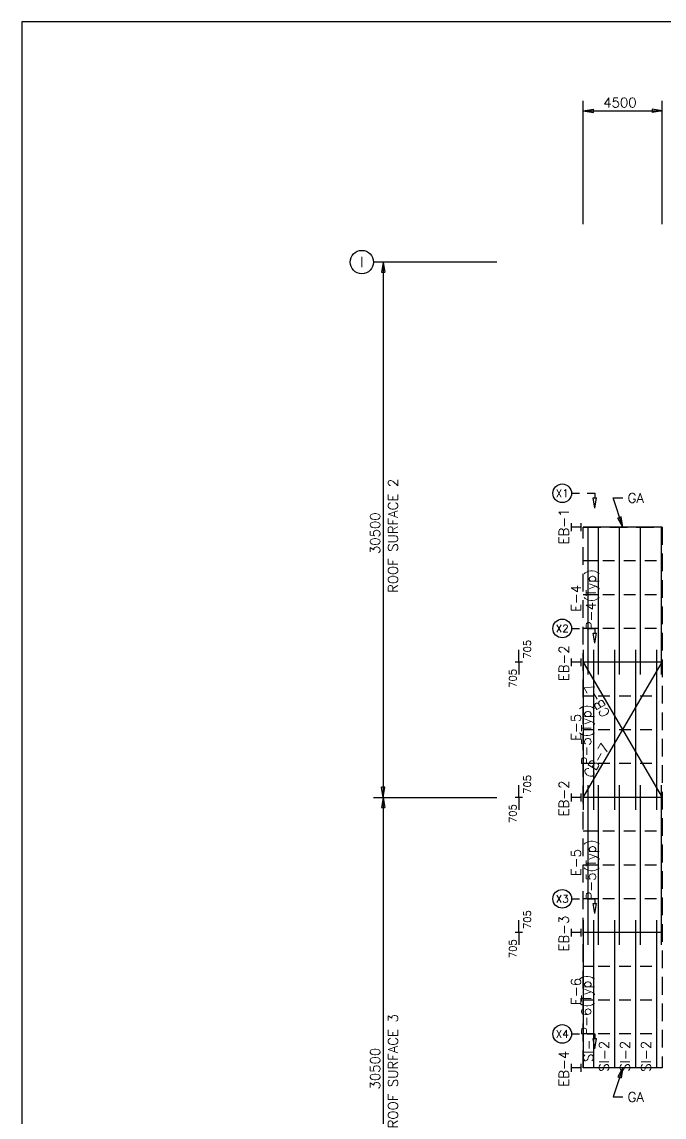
# Model space of a CAD drawing. Extents: x 0 to 133297, y 0 to 94260.
# Drawn here: x 0 to 36577, y 31872 to 94260 of the extents above; entities that cross this region are included whole.
import ezdxf
from ezdxf.enums import TextEntityAlignment as Align

# ---------------------------------------------------------------- set-up
doc = ezdxf.new("R2010")
doc.units = 0
doc.linetypes.add('CONTIN', pattern=[0])
doc.linetypes.add('DASHED', pattern=[1507.5, 1007.7, -499.8])
doc.layers.get('0').update_dxf_attribs({"linetype": 'CONTIN'})
for name, color, linetype in [('1', 7, 'CONTIN'), ('10', 10, 'CONTIN'), ('11', 7, 'CONTIN'), ('12', 6, 'CONTIN'), ('13', 1, 'CONTIN'), ('15', 7, 'CONTIN'), ('2', 6, 'CONTIN'), ('22', 7, 'CONTIN'), ('3', 7, 'CONTIN'), ('4', 7, 'CONTIN'), ('5', 5, 'DASHED'), ('6', 6, 'CONTIN'), ('7', 7, 'CONTIN')]:
    doc.layers.add(name, color=color, linetype=linetype)
doc.styles.add('SIMPLEX', font='SIMPLEX')

# ---------------------------------------------------------------- blocks, each defined once
blk = doc.blocks.new('WCOL')
for p, q in [((-10.2, 0), (10.2, 0)), ((0, 0), (0, -25.4)), ((-10.2, -25.4), (10.2, -25.4))]:
    blk.add_line(p, q)
blk = doc.blocks.new('ARROWP')
for p, q in [((0, 0), (-576, 96)), ((-576, 96), (-576, -96)), ((0, 0), (-576, -96))]:
    blk.add_line(p, q)
blk = doc.blocks.new('CUTSEC')
at = {"layer": '7'}
for p, q in [((-665.05579, 0), (-221.68526, 0)), ((221.685257, 0), (665.055786, 0)), ((665.055786, 0), (665.055786, 266.022278))]:
    blk.add_line(p, q, dxfattribs=at)
at = {"layer": '7', "rotation": 90}
blk.add_blockref('ARROWP', (665.055786, 842.40387), dxfattribs=at)
blk = doc.blocks.new('ARROW')
for p, q in [((0, 0), (-576, 96)), ((-576, 96), (-576, -96)), ((0, 0), (-576, -96))]:
    blk.add_line(p, q)
blk = doc.blocks.new('ROFFRM')
at = {"layer": '1'}
for p, q in [((-5896.6172, 45900.0039), (-5896.6172, 37495.0078)), ((-5310.7695, 45900.0039), (-5310.7695, 37495.0078)), ((-4116.7246, 45900.0039), (-4116.7246, 37495.0078)), ((-2922.6802, 45900.0039), (-2922.6802, 37495.0078)), ((-1728.6357, 45900.0039), (-1728.6357, 37495.0078)), ((-5310.7695, 43975.0039), (-6162.6392, 43975.0039)), ((-5310.7695, 43975.0039), (-6162.6392, 43975.0039)), ((-4382.7466, 43975.0039), (-5044.7476, 43975.0039)), ((-3188.7026, 43975.0039), (-3850.7024, 43975.0039)), ((-1994.658, 43975.0039), (-2656.658, 43975.0039)), ((-5310.7695, 42050.0039), (-6162.6392, 42050.0039)), ((-5310.7695, 42050.0039), (-6162.6392, 42050.0039)), ((-4382.7466, 42050.0039), (-5044.7476, 42050.0039)), ((-3188.7026, 42050.0039), (-3850.7024, 42050.0039)), ((-1994.658, 42050.0039), (-2656.658, 42050.0039)), ((-5310.7695, 40125), (-6162.6392, 40125)), ((-5310.7695, 40125), (-6162.6392, 40125)), ((-4382.7466, 40125), (-5044.7476, 40125)), ((-3188.7026, 40125), (-3850.7024, 40125)), ((-1994.658, 40125), (-2656.658, 40125)), ((-6162.6392, 38905.0039), (-6162.6392, 29795.0039)), ((-5576.792, 38905.0039), (-5576.792, 29795.0039)), ((-4382.7471, 38905.0039), (-4382.7471, 29795.0039)), ((-3188.7024, 38905.0039), (-3188.7024, 29795.0039)), ((-1994.6578, 38905.0039), (-1994.6578, 29795.0039)), ((-6162.6392, 38200.0039), (-1662.6394, 30500.0039)), ((-6162.6392, 30500.0039), (-1662.6394, 38200.0039)), ((-5576.792, 36275.0078), (-6162.6392, 36275.0078)), ((-5576.792, 36275.0078), (-6162.6392, 36275.0078)), ((-4648.769, 36275.0078), (-5310.77, 36275.0078)), ((-3454.7249, 36275.0078), (-4116.7251, 36275.0078)), ((-2260.6802, 36275.0078), (-2922.6802, 36275.0078)), ((-5576.792, 34350.0039), (-6162.6392, 34350.0039)), ((-5576.792, 34350.0039), (-6162.6392, 34350.0039)), ((-4648.769, 34350.0039), (-5310.77, 34350.0039)), ((-3454.7249, 34350.0039), (-4116.7251, 34350.0039)), ((-2260.6802, 34350.0039), (-2922.6802, 34350.0039)), ((-5576.792, 32425.0039), (-6162.6392, 32425.0039)), ((-5576.792, 32425.0039), (-6162.6392, 32425.0039)), ((-4648.769, 32425.0039), (-5310.77, 32425.0039)), ((-3454.7249, 32425.0039), (-4116.7251, 32425.0039)), ((-2260.6802, 32425.0039), (-2922.6802, 32425.0039)), ((-5896.6172, 31205.0039), (-5896.6172, 22095.0039)), ((-5310.7695, 31205.0039), (-5310.7695, 22095.0039)), ((-4116.7246, 31205.0039), (-4116.7246, 22095.0039)), ((-2922.6802, 31205.0039), (-2922.6802, 22095.0039)), ((-1728.6357, 31205.0039), (-1728.6357, 22095.0039)), ((-5310.7695, 28575.0039), (-6162.6392, 28575.0039)), ((-5310.7695, 28575.0039), (-6162.6392, 28575.0039)), ((-4382.7466, 28575.0039), (-5044.7476, 28575.0039)), ((-3188.7026, 28575.0039), (-3850.7024, 28575.0039)), ((-1994.658, 28575.0039), (-2656.658, 28575.0039)), ((-5310.7695, 26650.0039), (-6162.6392, 26650.0039)), ((-5310.7695, 26650.0039), (-6162.6392, 26650.0039)), ((-4382.7466, 26650.0039), (-5044.7476, 26650.0039)), ((-3188.7026, 26650.0039), (-3850.7024, 26650.0039)), ((-1994.658, 26650.0039), (-2656.658, 26650.0039)), ((-5310.7695, 24725.0059), (-6162.6392, 24725.0059)), ((-5310.7695, 24725.0059), (-6162.6392, 24725.0059)), ((-4382.7466, 24725.0059), (-5044.7476, 24725.0059)), ((-3188.7026, 24725.0059), (-3850.7024, 24725.0059)), ((-1994.658, 24725.0059), (-2656.658, 24725.0059)), ((-6162.6392, 23505.0039), (-6162.6392, 15100.002)), ((-5576.792, 23505.0039), (-5576.792, 15100.002)), ((-4382.7471, 23505.0039), (-4382.7471, 15100.002)), ((-3188.7024, 23505.0039), (-3188.7024, 15100.002)), ((-1994.6578, 23505.0039), (-1994.6578, 15100.002)), ((-5576.792, 20875.0039), (-6162.6392, 20875.0039)), ((-5576.792, 20875.0039), (-6162.6392, 20875.0039)), ((-4648.769, 20875.0039), (-5310.77, 20875.0039)), ((-3454.7249, 20875.0039), (-4116.7251, 20875.0039)), ((-2260.6802, 20875.0039), (-2922.6802, 20875.0039)), ((-5576.792, 18950.002), (-6162.6392, 18950.002)), ((-5576.792, 18950.002), (-6162.6392, 18950.002)), ((-4648.769, 18950.002), (-5310.77, 18950.002)), ((-3454.7249, 18950.002), (-4116.7251, 18950.002)), ((-2260.6802, 18950.002), (-2922.6802, 18950.002)), ((-5576.792, 17025), (-6162.6392, 17025)), ((-5576.792, 17025), (-6162.6392, 17025)), ((-4648.769, 17025), (-5310.77, 17025)), ((-3454.7249, 17025), (-4116.7251, 17025)), ((-2260.6802, 17025), (-2922.6802, 17025))]:
    blk.add_line(p, q, dxfattribs=at)
at = {"layer": '12'}
for p, q in [((-6162.6387, 63147.5859), (-6162.6387, 70175)), ((-1662.6394, 63147.5859), (-1662.6394, 70175)), ((-11081.281, 61000.0078), (-18108.701, 61000.0078)), ((-18108.701, 30500.0039), (-11081.281, 30500.0039))]:
    blk.add_line(p, q, dxfattribs=at)
at = {"layer": '13'}
blk.add_circle((-18773.758, 61000.0078), 665.055786, dxfattribs=at)
at = {"layer": '2'}
for p, q in [((-6162.6392, 69620.7891), (-1662.6395, 69620.7891)), ((-17554.49, 61000.0078), (-17554.49, 0)), ((-9834.3008, 38200.0039), (-9834.3008, 38905.0039)), ((-9626.4707, 38200.0039), (-10042.131, 38200.0039)), ((-9626.4707, 38200.0039), (-10042.131, 38200.0039)), ((-9834.3008, 38200.0039), (-9834.3008, 37495.0078)), ((-9834.3008, 30500.0039), (-9834.3008, 31205.0039)), ((-9626.4707, 30500.0039), (-10042.131, 30500.0039)), ((-9626.4707, 30500.0039), (-10042.131, 30500.0039)), ((-9834.3008, 30500.0039), (-9834.3008, 29795.0039)), ((-9834.3008, 22800.0039), (-9834.3008, 23505.0039)), ((-9626.4707, 22800.0039), (-10042.131, 22800.0039)), ((-9626.4707, 22800.0039), (-10042.131, 22800.0039)), ((-9834.3008, 22800.0039), (-9834.3008, 22095.0039))]:
    blk.add_line(p, q, dxfattribs=at)
at = {"layer": '3'}
for p, q in [((-3912.6396, 45900.0039), (-4466.8525, 47562.6445)), ((-4466.8525, 47562.6445), (-3912.6396, 47562.6445)), ((-3912.6396, 15100.002), (-4466.8525, 13437.3613)), ((-4466.8525, 13437.3613), (-3912.6396, 13437.3613))]:
    blk.add_line(p, q, dxfattribs=at)
at = {"layer": '4'}
for p, q in [((-1662.6394, 45900.0039), (-6162.6392, 45900.0039)), ((-1662.6394, 38200.0039), (-6162.6392, 38200.0039)), ((-1662.6394, 30500.0039), (-6162.6392, 30500.0039)), ((-1662.6394, 22800.0039), (-6162.6392, 22800.0039)), ((-1662.6394, 15100.002), (-6162.6392, 15100.002))]:
    blk.add_line(p, q, dxfattribs=at)
at = {"layer": '5'}
for p, q in [((-6162.6392, 45900.0039), (-1662.6394, 45900.0039)), ((-6162.6392, 15100.002), (-6162.6392, 45900.0039)), ((-1662.6394, 45900.0039), (-1662.6394, 15100.002)), ((-1662.6394, 15100.002), (-6162.6392, 15100.002))]:
    blk.add_line(p, q, dxfattribs=at)
at = {"layer": '6'}
for p, q in [((-1662.6394, 45900.0039), (-6162.6392, 45900.0039)), ((-1662.6394, 15100.002), (-6162.6392, 15100.002))]:
    blk.add_line(p, q, dxfattribs=at)
at = {"layer": '7'}
for centre in [(-7359.7402, 47825.0039), (-7359.7402, 40125.0039), (-7359.7402, 24725.002), (-7359.7402, 17025)]:
    blk.add_circle(centre, 532.044556, dxfattribs=at)
at = {"layer": '10', "xscale": 21.8194142, "yscale": 21.8194142, "zscale": 21.8194142, "rotation": 270}
for p in [(-6301.1924, 45900.0039), (-6301.1924, 38200.0039), (-6301.1924, 30500.0039), (-6301.1924, 22800.0039), (-6301.1924, 15100.002)]:
    blk.add_blockref('WCOL', p, dxfattribs=at)
at = {"layer": '2'}
for p, rotation in [((-6162.6392, 69620.7891), 180), ((-17554.49, 61000.0078), 90), ((-17554.49, 30500.0039), 270), ((-17554.49, 30500.0039), 90)]:
    blk.add_blockref('ARROW', p, dxfattribs=dict(at, rotation=rotation))
blk.add_blockref('ARROW', (-1662.6395, 69620.7891), dxfattribs=at)
at = {"layer": '3'}
for p, rotation in [((-3912.6396, 45900.0039), 288.435), ((-3912.6396, 15100.002), 431.565)]:
    blk.add_blockref('ARROWP', p, dxfattribs=dict(at, rotation=rotation))
at = {"layer": '7', "yscale": -1, "zscale": -1}
for p in [(-6162.6392, 47825.0039), (-6162.6392, 40125.0039), (-6162.6392, 24725.002), (-6162.6392, 17025)]:
    blk.add_blockref('CUTSEC', p, dxfattribs=at)
at = {"layer": '11', "style": 'SIMPLEX'}
blk.add_text('4500', height=554.213135, dxfattribs=at).set_placement((-5021.0654, 69805.5313))
for s, height, p in [('30500', 554.213135, (-17739.227, 44364.4688)), ('705', 415.659851, (-9141.5352, 38407.8359)), ('705', 415.659851, (-9972.8545, 36745.1953)), ('705', 415.659851, (-9141.5352, 30707.834)), ('705', 415.659851, (-9972.8545, 29045.1934)), ('705', 415.659851, (-9141.5352, 23007.832)), ('705', 415.659851, (-9972.8545, 21345.1953)), ('30500', 554.213135, (-17739.227, 13864.4668))]:
    blk.add_text(s, height=height, rotation=90, dxfattribs=at).set_placement(p)
at = {"layer": '13', "style": 'SIMPLEX'}
blk.add_text('I', height=598.550171, dxfattribs=at).set_placement((-18773.758, 61000.0078), align=Align.MIDDLE_CENTER)
at = {"layer": '15', "style": 'SIMPLEX'}
for s, p in [('ROOF SURFACE 2', (-16723.172, 42147.6172)), ('ROOF SURFACE 3', (-16723.172, 11647.6162))]:
    blk.add_text(s, height=554.213135, rotation=90, dxfattribs=at).set_placement(p)
at = {"layer": '3', "style": 'SIMPLEX'}
for p in [(-3635.5327, 47285.5391), (-3635.5327, 13160.2559)]:
    blk.add_text('GA', height=554.213135, dxfattribs=at).set_placement(p)
for s, rotation, p in [('EB-1', 90, (-6993.959, 44916.2734)), (' P-4(Typ)', 90, (-5449.3223, 39653.0352)), (' E-4', 90, (-6301.1914, 40686.0664)), ('EB-2', 90, (-6993.959, 37119.2891)), ('CB-7', 120.303, (-4611.9678, 35272.0352)), (' P-5(Typ)', 90, (-5715.3447, 31953.0313)), (' E-5', 90, (-6301.1914, 33338.5664)), ('CB-7', 59.697, (-5702.5566, 31561.8535)), ('EB-2', 90, (-6993.959, 29419.2891)), (' E-5', 90, (-6301.1914, 25638.5645)), (' P-5(Typ)', 90, (-5449.3223, 24253.0332)), ('EB-3', 90, (-6993.959, 21719.2871)), (' E-6', 90, (-6301.1914, 18291.0625)), (' P-6(Typ)', 90, (-5715.3447, 16553.0313)), ('SI-', 90, (-5592.6094, 15428.8672)), ('SI-', 90, (-5592.6094, 15428.8672)), ('SI-2', 90, (-4702.6636, 14874.6523)), ('SI-2', 90, (-3508.6189, 14874.6523)), ('SI-2', 90, (-2314.5742, 14874.6523)), ('EB-4', 90, (-6993.959, 14019.2861))]:
    blk.add_text(s, height=554.213135, rotation=rotation, dxfattribs=at).set_placement(p)
at = {"layer": '7', "style": 'SIMPLEX'}
for s, p in [('X1', (-7359.7402, 47825.0039)), ('X2', (-7359.7402, 40125.0039)), ('X3', (-7359.7402, 24725.002)), ('X4', (-7359.7402, 17025))]:
    blk.add_text(s, height=425.635651, dxfattribs=at).set_placement(p, align=Align.MIDDLE_CENTER)

msp = doc.modelspace()

# ---------------------------------------------------------------- linework, layer by layer
at = {"layer": '22'}
for p, q in [((133296.781, 94259.8672), (0, 94259.8672)), ((0, 94259.8672), (0, 0))]:
    msp.add_line(p, q, dxfattribs=at)

# ---------------------------------------------------------------- block references
msp.add_blockref('ROFFRM', (38135.9531, 19581.0273))

doc.saveas('drawing.dxf')
